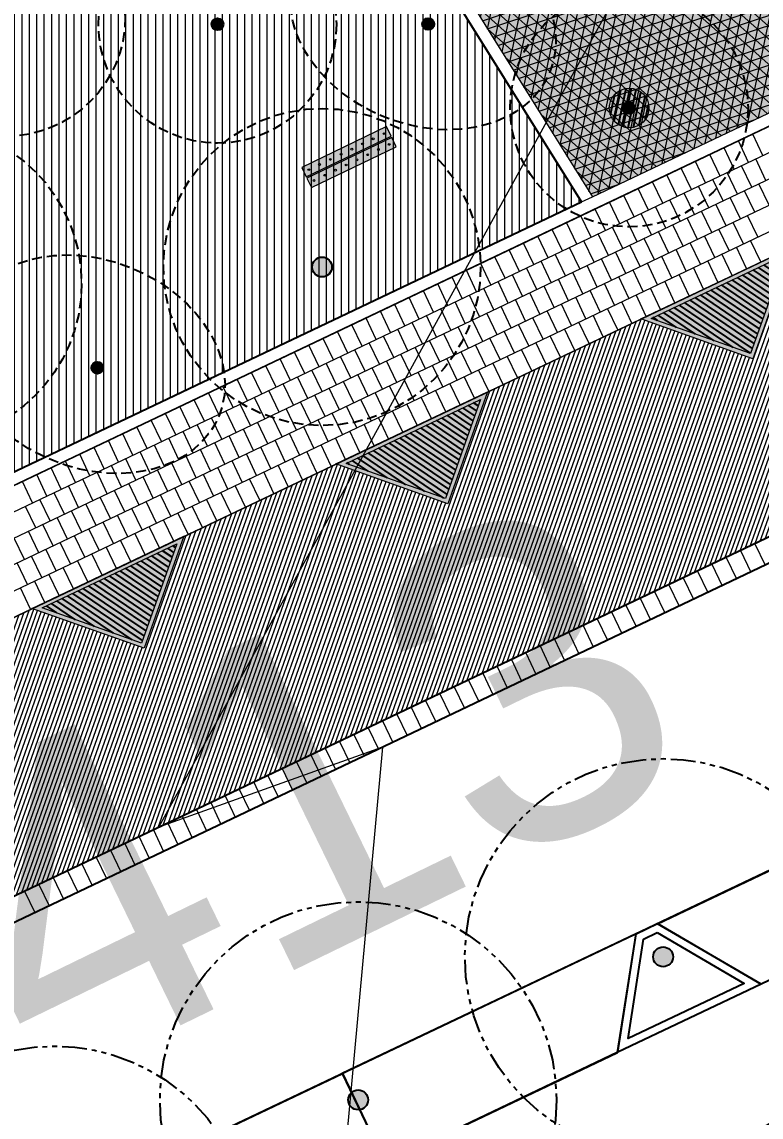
# Model space of a CAD drawing. Header units: metres. Extents: x 678805 to 1359287, y 2747329 to 5497370.
# Drawn here: x 679856.38 to 679875.02, y 2748608.31 to 2748635.94 of the extents above; entities that cross this region are included whole.
import ezdxf
from ezdxf.enums import TextEntityAlignment as Align

# ---------------------------------------------------------------- set-up
doc = ezdxf.new("R2010")
doc.units = ezdxf.units.M
for name, pattern in [('XREF_MON_EIT SUPPORT$0$HIDDEN', [0.375, 0.25, -0.125]), ('XREF_MON_EIT SUPPORT$0$LIM ACERAS$0$PHANTOM2', [1.25, 0.625, -0.125, 0.125, -0.125, 0.125, -0.125]), ('XREF_MON_SFT_TREES$0$HIDDEN', [0.375, 0.25, -0.125])]:
    doc.linetypes.add(name, pattern=pattern)
for name, color, linetype in [('00_XREF_MON_HSC_PAVEMENT', 7, 'Continuous'), ('00_XREF_TWQ_BUILDINGS', 7, 'Continuous'), ('00_XREF_TWQ_SFT_TREES', 7, 'Continuous'), ('00_XREF_TWQ_URBAN CONTEXT', 7, 'Continuous'), ('XREF_MON_EIT SUPPORT$0$01-TX-NOM Carrers_1-2000', 8, 'Continuous'), ('XREF_MON_EIT SUPPORT$0$02-L-Material Change', 253, 'Continuous'), ('XREF_MON_EIT SUPPORT$0$02-L-Painted line', 254, 'Continuous'), ('XREF_MON_EIT SUPPORT$0$02-L-Parking', 252, 'Continuous'), ('XREF_MON_EIT SUPPORT$0$L-Límite Acera', 9, 'Continuous'), ('XREF_MON_EIT SUPPORT$0$SL_TREE_CANOPY_', 254, 'XREF_MON_EIT SUPPORT$0$HIDDEN'), ('XREF_MON_EIT SUPPORT$0$SL_TREE_TRUNK_', 254, 'Continuous'), ('XREF_MON_EIT SUPPORT$0$SL_Trees_out_of_scope_', 254, 'Continuous'), ('XREF_MON_GENERAL_LAYOUT$0$02-L-Edge Line Step -10cm', 6, 'Continuous'), ('XREF_MON_GENERAL_LAYOUT$0$02-L-Plan Change', 8, 'Continuous'), ('XREF_MON_HSC_PAVEMENT$0$03-TR-Tree Pit_Green', 74, 'Continuous'), ('XREF_MON_SFT_TREES$0$SL_TREE_CANOPY', 251, 'XREF_MON_SFT_TREES$0$HIDDEN'), ('XREF_MON_SFT_TREES$0$SL_TREE_TRUNK', 251, 'Continuous'), ('XREF_MON_URBAN CONTEXT$0$XREF_MON_EIT SUPPORT', 7, 'Continuous')]:
    doc.layers.add(name, color=color, linetype=linetype)
for name, color, linetype, true_color in [('02-L-Waterfeatures 01', 7, 'Continuous', 0x4da6ff), ('XREF_MON_HSC_PAVEMENT$0$03-TR-Tree Pit_White', 7, 'Continuous', 0xfcfcfc), ('XREF_MON_SFT_TREES$0$SL_TREE_ACACIA_ETBAICA', 7, 'Continuous', 0x405700), ('XREF_MON_SFT_TREES$0$SL_TREE_ACACIA_GERRARDII', 7, 'Continuous', 0x4c4c00), ('XREF_MON_SFT_TREES$0$SL_TREE_ACACIA_NILOTICA', 7, 'Continuous', 0x264d00), ('XREF_MON_SFT_TREES$0$SL_TREE_PROSOPIS_CINERARIA', 7, 'Continuous', 0x5f7f00)]:
    doc.layers.add(name, color=color, linetype=linetype, true_color=true_color)
for name, color, linetype, lineweight in [('XREF_MON_GENERAL_LAYOUT$0$02-L-Level Curves 0.25-0.75m', 33, 'Continuous', 5), ('XREF_MON_GENERAL_LAYOUT$0$02-L-Level Curves 0.50m', 33, 'Continuous', 5), ('XREF_MON_GENERAL_LAYOUT$0$02-L-Material Change', 251, 'Continuous', 5), ('XREF_MON_GENERAL_LAYOUT$0$04-BK-Tree Pit', 6, 'Continuous', 5), ('XREF_MON_HSC_FURNITURE$0$03-PG-CBIncluded', 8, 'Continuous', 5), ('XREF_MON_HSC_PAVEMENT$0$04-BK-Tree Pit', 6, 'Continuous', 5)]:
    doc.layers.add(name, color=color, linetype=linetype, lineweight=lineweight)
for name, color, linetype, lineweight, true_color in [('XREF_MON_HSC_PAVEMENT$0$02-L-Joints-Paviment_07_Precast Concrete Blocks 60X40', 7, 'Continuous', 5, 0x999999), ('XREF_MON_HSC_PAVEMENT$0$03-TR-Pavement_01_Compacted Ground', 7, 'Continuous', 5, 0x5a4f30), ('XREF_MON_HSC_PAVEMENT$0$03-TR-Pavement_05_Precast irregular Concrete Blocks_Open Joint', 7, 'Continuous', 5, 0x82ae7e), ('XREF_MON_HSC_PAVEMENT$0$03-TR-Pavement_07_Precast Concrete Blocks 20X10', 7, 'Continuous', 5, 0x999999), ('XREF_MON_HSC_PAVEMENT$0$03-TR-Pavement_07_Precast Concrete Blocks 60X40', 7, 'Continuous', 5, 0x999999), ('XREF_MON_HSC_PAVEMENT$0$03-TR-Pavement_07_Precast irregular Concrete Blocks', 7, 'Continuous', 5, 0xb3b3b3)]:
    doc.layers.add(name, color=color, linetype=linetype, lineweight=lineweight, true_color=true_color)
doc.layers.get('XREF_MON_SFT_TREES$0$SL_TREE_ACACIA_ETBAICA').off()
doc.layers.get('XREF_MON_SFT_TREES$0$SL_TREE_ACACIA_GERRARDII').off()
doc.layers.get('XREF_MON_SFT_TREES$0$SL_TREE_ACACIA_NILOTICA').off()
doc.layers.get('XREF_MON_SFT_TREES$0$SL_TREE_PROSOPIS_CINERARIA').off()
doc.styles.add('XREF_MON_EIT SUPPORT$0$Standard', font='arial.ttf')
doc.styles.add('XREF_MON_GENERAL_LAYOUT$0$Standard', font='arial.ttf')

# ---------------------------------------------------------------- blocks, each defined once
blk = doc.blocks.new('XREF_MON_EIT SUPPORT$0$ALCORQUE 1')
at = {"layer": 'XREF_MON_EIT SUPPORT$0$02-L-Material Change', "color": 254, "ltscale": 7}
for points in [[(653000.384, 2717156.982), (652998.87, 2717159.598), (653002.859, 2717159.308), (653000.983, 2717156.938)], [(653000.504, 2717157.173), (652999.232, 2717159.371), (653002.468, 2717159.136), (653000.891, 2717157.145)]]:
    blk.add_lwpolyline(points, close=True, dxfattribs=at)
blk = doc.blocks.new('XREF_MON_EIT SUPPORT$0$parking cada 2')
at = {"layer": 'XREF_MON_EIT SUPPORT$0$02-L-Parking', "color": 254}
for points in [[(679765.512, 2748757.786), (679768.129, 2748756.263), (679760.717, 2748752.736), (679759.647, 2748754.996), (679765.512, 2748757.786)], [(679753.781, 2748752.205), (679753.313, 2748749.213), (679760.725, 2748752.74), (679759.647, 2748754.996), (679753.781, 2748752.205)]]:
    blk.add_lwpolyline(points, dxfattribs=at)
blk = doc.blocks.new('XREF_MON_EIT SUPPORT$0$trees_outofboundaries')
at = {"layer": 'XREF_MON_EIT SUPPORT$0$SL_TREE_TRUNK_'}
h = blk.add_hatch(color=256, dxfattribs=at)
h.dxf.hatch_style = 1
edge = h.paths.add_edge_path()
edge.add_arc((0, 0), 0.25, 0, 360)
at = {"layer": 'XREF_MON_EIT SUPPORT$0$SL_TREE_CANOPY_', "linetype": 'XREF_MON_EIT SUPPORT$0$LIM ACERAS$0$PHANTOM2'}
blk.add_circle((0, 0), 5, dxfattribs=at)
at = {"layer": 'XREF_MON_EIT SUPPORT$0$SL_TREE_TRUNK_'}
blk.add_circle((0, 0), 0.25, dxfattribs=at)
blk = doc.blocks.new('XREF_MON_EIT SUPPORT')
at = {"layer": 'XREF_MON_EIT SUPPORT$0$L-Límite Acera', "color": 254}
blk.add_line((679871.409, 2748609.945), (679859.67, 2748604.359), dxfattribs=at)
at = {"layer": 'XREF_MON_EIT SUPPORT$0$L-Límite Acera'}
blk.add_lwpolyline([(680047.856, 2748696.679), (679844.516, 2748599.917, 0.442219), (679839.629, 2748586.903)], format="xyb", dxfattribs=at)
at = {"layer": 'XREF_MON_EIT SUPPORT$0$02-L-Material Change', "color": 254, "rotation": 209.6165938637219}
blk.add_blockref('XREF_MON_EIT SUPPORT$0$ALCORQUE 1', (-95242.277, 5433487.264), dxfattribs=at)
at = {"layer": 'XREF_MON_EIT SUPPORT$0$02-L-Painted line', "rotation": 180}
for p in [(1359640.533, 5497369.448), (1359625.182, 5497362.145)]:
    blk.add_blockref('XREF_MON_EIT SUPPORT$0$parking cada 2', p, dxfattribs=at)
at = {"layer": 'XREF_MON_EIT SUPPORT$0$SL_Trees_out_of_scope_'}
for p in [(679872.549, 2748612.353), (679864.857, 2748608.743), (679857.197, 2748605.1)]:
    blk.add_blockref('XREF_MON_EIT SUPPORT$0$trees_outofboundaries', p, dxfattribs=at)
at = {"layer": 'XREF_MON_EIT SUPPORT$0$01-TX-NOM Carrers_1-2000', "ltscale": 0.3, "style": 'XREF_MON_EIT SUPPORT$0$Standard'}
blk.add_text('No. 413', height=8, rotation=25.955, dxfattribs=at).set_placement((679838.46, 2748599.955))
blk = doc.blocks.new('XREF_MON_URBAN CONTEXT')
at = {"layer": 'XREF_MON_URBAN CONTEXT$0$XREF_MON_EIT SUPPORT'}
blk.add_blockref('XREF_MON_EIT SUPPORT', (0, 0), dxfattribs=at)
blk = doc.blocks.new('XREF_MON_SFT_TREES$0$Acacia etbaica')
h = blk.add_hatch()
h.set_pattern_fill('ANSI31', color=256, scale=0.1)
edge = h.paths.add_edge_path()
edge.add_arc((0, 0), 3, 0, 360)
at = {"layer": 'XREF_MON_SFT_TREES$0$SL_TREE_TRUNK'}
h = blk.add_hatch(color=256, dxfattribs=at)
h.dxf.hatch_style = 1
edge = h.paths.add_edge_path()
edge.add_arc((0, 0), 0.15, 286.4511, 569.1271)
edge.add_arc((0, 0), 0.15, 209.1271, 286.4511)
at = {"layer": 'XREF_MON_SFT_TREES$0$SL_TREE_CANOPY'}
blk.add_circle((0, 0), 3, dxfattribs=at)
at = {"layer": 'XREF_MON_SFT_TREES$0$SL_TREE_TRUNK'}
blk.add_circle((0, 0), 0.15, dxfattribs=at)
blk.add_circle((0, 0), 0.15, dxfattribs=at)
blk = doc.blocks.new('XREF_MON_SFT_TREES$0$Acacia_gerrardii')
h = blk.add_hatch()
h.set_pattern_fill('ANSI31', color=256, scale=0.1, style=0)
edge = h.paths.add_edge_path()
edge.add_ellipse((-0.079, 0.137), major_axis=(-2.334, 2.546), ratio=0.760082, start_angle=0, end_angle=360)
at = {"layer": 'XREF_MON_SFT_TREES$0$SL_TREE_TRUNK'}
h = blk.add_hatch(color=256, dxfattribs=at)
h.dxf.hatch_style = 1
edge = h.paths.add_edge_path()
edge.add_arc((0, 0), 0.15, -7.3549, 352.6451)
at = {"layer": 'XREF_MON_SFT_TREES$0$SL_TREE_CANOPY'}
blk.add_ellipse((-0.079, 0.137), major_axis=(-2.334, 2.546), ratio=0.760082, dxfattribs=at)
at = {"layer": 'XREF_MON_SFT_TREES$0$SL_TREE_TRUNK'}
blk.add_circle((0, 0), 0.15, dxfattribs=at)
blk.add_circle((0, 0), 0.15, dxfattribs=at)
blk = doc.blocks.new('XREF_MON_SFT_TREES$0$Prosopis_cineraria')
h = blk.add_hatch()
h.set_pattern_fill('ANSI31', color=256, scale=0.1)
edge = h.paths.add_edge_path()
edge.add_arc((0, 0), 4, 0, 360)
at = {"layer": 'XREF_MON_SFT_TREES$0$SL_TREE_TRUNK'}
h = blk.add_hatch(color=256, dxfattribs=at)
h.dxf.hatch_style = 1
edge = h.paths.add_edge_path()
edge.add_arc((0, 0), 0.25, 0, 360)
at = {"layer": 'XREF_MON_SFT_TREES$0$SL_TREE_CANOPY', "linetype": 'XREF_MON_SFT_TREES$0$HIDDEN'}
blk.add_circle((0, 0), 4, dxfattribs=at)
at = {"layer": 'XREF_MON_SFT_TREES$0$SL_TREE_TRUNK'}
blk.add_circle((0, 0), 0.25, dxfattribs=at)
blk = doc.blocks.new('XREF_MON_SFT_TREES$0$Acacia Nilotica D')
h = blk.add_hatch()
h.set_pattern_fill('ANSI31', color=256, scale=0.1)
edge = h.paths.add_edge_path()
edge.add_arc((0, 0), 4, -0.0001, 359.9999)
at = {"layer": 'XREF_MON_SFT_TREES$0$SL_TREE_TRUNK'}
h = blk.add_hatch(color=256, dxfattribs=at)
h.dxf.hatch_style = 1
edge = h.paths.add_edge_path()
edge.add_arc((0, 0), 0.25, 0, 360)
at = {"layer": 'XREF_MON_SFT_TREES$0$SL_TREE_CANOPY', "linetype": 'XREF_MON_SFT_TREES$0$HIDDEN'}
blk.add_circle((0, 0), 4, dxfattribs=at)
at = {"layer": 'XREF_MON_SFT_TREES$0$SL_TREE_TRUNK'}
blk.add_circle((0, 0), 0.25, dxfattribs=at)
blk = doc.blocks.new('XREF_MON_SFT_TREES')
at = {"layer": 'XREF_MON_SFT_TREES$0$SL_TREE_ACACIA_ETBAICA', "rotation": 25.44812939262281}
for p in [(679855.98, 2748636.057), (679861.309, 2748635.884), (679871.691, 2748633.771)]:
    blk.add_blockref('XREF_MON_SFT_TREES$0$Acacia etbaica', p, dxfattribs=at)
at = {"layer": 'XREF_MON_SFT_TREES$0$SL_TREE_ACACIA_GERRARDII', "rotation": 25.44812939262281}
for p in [(679866.624, 2748635.89), (679858.278, 2748627.216)]:
    blk.add_blockref('XREF_MON_SFT_TREES$0$Acacia_gerrardii', p, dxfattribs=at)
at = {"layer": 'XREF_MON_SFT_TREES$0$SL_TREE_ACACIA_NILOTICA', "rotation": 25.44819483249446}
blk.add_blockref('XREF_MON_SFT_TREES$0$Acacia Nilotica D', (679863.946, 2748629.758), dxfattribs=at)
at = {"layer": 'XREF_MON_SFT_TREES$0$SL_TREE_PROSOPIS_CINERARIA', "rotation": 25.44812939262281}
for p in [(679851.679, 2748636.871), (679853.88, 2748629.343)]:
    blk.add_blockref('XREF_MON_SFT_TREES$0$Prosopis_cineraria', p, dxfattribs=at)
blk = doc.blocks.new('XREF_MON_HSC_PAVEMENT$0$Alcorque Parking 8m2')
at = {"layer": 'XREF_MON_HSC_PAVEMENT$0$03-TR-Tree Pit_Green', "ltscale": 0.3}
h = blk.add_hatch(dxfattribs=at)
h.set_pattern_fill('ANSI31', color=256, scale=0.04, angle=40)
h.set_pattern_definition([(85, (-679726.04474, -2748720.75428), (-0.1265167266577, 0.011068779329), [])])
h.paths.add_polyline_path([(-1.079, -0.384), (2.316, 1.231), (-0.189, 2.121)])
at = {"layer": 'XREF_MON_HSC_PAVEMENT$0$03-TR-Tree Pit_White'}
h = blk.add_hatch(color=256, dxfattribs=at)
h.dxf.hatch_style = 1
h.paths.add_polyline_path([(-1.254, -0.578), (2.577, 1.245), (-0.25, 2.249)])
blk = doc.blocks.new('*U465')
at = {"layer": 'XREF_MON_HSC_PAVEMENT$0$02-L-Joints-Paviment_07_Precast Concrete Blocks 60X40'}
blk.add_line((0, 0.599), (0, 0), dxfattribs=at)
blk = doc.blocks.new('*U466')
at = {"layer": 'XREF_MON_HSC_PAVEMENT$0$02-L-Joints-Paviment_07_Precast Concrete Blocks 60X40', "color": 0, "linetype": 'ByBlock', "lineweight": -2, "transparency": 16777216, "rotation": 25.4481775049705}
for p in [(679875.12, 2748622.233), (679874.398, 2748621.889), (679874.759, 2748622.061), (679874.037, 2748621.718), (679873.314, 2748621.374), (679873.676, 2748621.546), (679872.592, 2748621.03), (679872.953, 2748621.202), (679872.231, 2748620.858), (679871.508, 2748620.514), (679871.87, 2748620.686), (679871.147, 2748620.343), (679870.425, 2748619.999), (679870.786, 2748620.171), (679869.702, 2748619.655), (679870.064, 2748619.827), (679869.341, 2748619.483), (679868.619, 2748619.139), (679868.98, 2748619.311), (679868.258, 2748618.968), (679867.535, 2748618.624), (679867.897, 2748618.796), (679866.813, 2748618.28), (679867.174, 2748618.452), (679866.452, 2748618.108), (679865.729, 2748617.764), (679866.091, 2748617.936), (679865.368, 2748617.592), (679864.646, 2748617.249), (679865.007, 2748617.421), (679863.923, 2748616.905), (679864.285, 2748617.077), (679863.562, 2748616.733), (679862.84, 2748616.389), (679863.201, 2748616.561), (679862.117, 2748616.046), (679862.479, 2748616.217), (679861.756, 2748615.874), (679861.034, 2748615.53), (679861.395, 2748615.702), (679860.673, 2748615.358), (679859.95, 2748615.014), (679860.312, 2748615.186), (679859.228, 2748614.671), (679859.589, 2748614.842), (679858.867, 2748614.499), (679858.144, 2748614.155), (679858.506, 2748614.327), (679857.783, 2748613.983), (679857.061, 2748613.639), (679857.422, 2748613.811), (679856.7, 2748613.467)]:
    blk.add_blockref('*U465', p, dxfattribs=at)
blk = doc.blocks.new('XREF_MON_HSC_PAVEMENT$0$TPS_OPEN JOINT')
at = {"layer": 'XREF_MON_HSC_PAVEMENT$0$03-TR-Tree Pit_Green'}
h = blk.add_hatch(dxfattribs=at)
h.set_pattern_fill('ANSI31', color=256, scale=0.04, angle=33)
edge = h.paths.add_edge_path()
edge.add_arc((0, 0), 0.5, 0, 360)
at = {"layer": 'XREF_MON_HSC_PAVEMENT$0$03-TR-Tree Pit_White'}
h = blk.add_hatch(color=256, dxfattribs=at)
h.dxf.hatch_style = 1
edge = h.paths.add_edge_path()
edge.add_arc((0, 0), 0.5, 0, 360)
blk = doc.blocks.new('XREF_MON_HSC_PAVEMENT')
at = {"layer": 'XREF_MON_HSC_PAVEMENT$0$03-TR-Pavement_01_Compacted Ground', "linetype": 'Continuous'}
h = blk.add_hatch(dxfattribs=at)
h.set_pattern_fill('ANSI31', color=256, scale=0.059, angle=45)
h.set_pattern_definition([(90, (652974.11672, 2717198.73223), (-0.187325, 0), [])])
h.paths.add_polyline_path([(679858.96, 2748649.889), (679836.248, 2748615.105), (679870.492, 2748631.4)])
h.paths.add_polyline_path([(679835.729, 2748614.858), (679858.63, 2748649.933), (679827.5, 2748639.652)])
at = {"layer": 'XREF_MON_HSC_PAVEMENT$0$03-TR-Pavement_05_Precast irregular Concrete Blocks_Open Joint'}
h = blk.add_hatch(dxfattribs=at)
h.set_pattern_fill('SWAMP', color=256, scale=0.01)
h.set_pattern_definition([(0, (0, 0), (0.127, 0.219970452362), [0.03175, -0.22225]), (90, (0.01588, 0), (-0.127, 0.219970452362), [0.015875, -0.424065904724]), (90, (0.01984, 0), (-0.127, 0.219970452362), [0.0127, -0.427240904724]), (90, (0.0119, 0), (-0.127, 0.219970452362), [0.0127, -0.427240904724]), (60, (0.02381, 0), (-0.126999999827, 0.219970452462), [0.01016, -0.24384]), (120, (0.00794, 0), (-0.253999999827, 1e-10), [0.01016, -0.24384])])
h.paths.add_polyline_path([(679859.174, 2748650.113), (679870.764, 2748631.53), (679892.266, 2748641.761), (679884.338, 2748658.423)])
at = {"layer": 'XREF_MON_HSC_PAVEMENT$0$03-TR-Pavement_07_Precast Concrete Blocks 20X10'}
h = blk.add_hatch(dxfattribs=at)
h.set_pattern_fill('ANSI31', color=256, scale=0.0315, angle=25.5)
h.set_pattern_definition([(70.5, (0, 0), (-0.094275932128, 0.033384858509), [])])
h.paths.add_polyline_path([(679853.552, 2748612.634), (679851.754, 2748616.414), (679852.784, 2748619.315), (679856.629, 2748621.144), (679859.457, 2748620.14), (679860.46, 2748622.968), (679864.298, 2748624.794), (679867.131, 2748623.793), (679868.136, 2748626.62), (679871.98, 2748628.449), (679874.713, 2748627.478), (679874.807, 2748627.446), (679875.811, 2748630.272), (679879.656, 2748632.102), (679882.482, 2748631.098), (679883.487, 2748633.925), (679887.331, 2748635.754), (679890.157, 2748634.75), (679891.162, 2748637.577), (679895.006, 2748639.406), (679897.83, 2748638.402), (679898.837, 2748641.229), (679902.681, 2748643.059), (679905.509, 2748642.055), (679906.513, 2748644.882), (679910.356, 2748646.711), (679913.183, 2748645.708), (679914.184, 2748648.533), (679918.029, 2748650.363), (679920.857, 2748649.359), (679921.861, 2748652.186), (679925.705, 2748654.015), (679928.532, 2748653.012), (679929.541, 2748655.807), (679933.408, 2748657.657), (679936.26, 2748656.627), (679938.058, 2748652.848)])
at = {"layer": 'XREF_MON_HSC_PAVEMENT$0$03-TR-Pavement_07_Precast irregular Concrete Blocks', "linetype": 'Continuous'}
h = blk.add_hatch(dxfattribs=at)
h.set_pattern_fill('NET3', color=256, scale=0.075, angle=78.3)
h.set_pattern_definition([(78.3, (679859.17905, 2748650.1146), (-0.2331774, 0.0482887), []), (138.3, (679859.17905, 2748650.1146), (-0.158408, -0.1777932), []), (198.3, (679859.17905, 2748650.1146), (0.07476945, -0.22608194), [])])
h.paths.add_polyline_path([(679890.637, 2748657.343), (679920.742, 2748667.285), (679924.253, 2748656.65), (679938.873, 2748663.618), (679932.609, 2748673.737), (679919.987, 2748669.57), (679919.801, 2748670.135), (679859.174, 2748650.113), (679870.764, 2748631.53), (679895.304, 2748643.207)])
at = {"layer": 'XREF_MON_HSC_PAVEMENT$0$02-L-Joints-Paviment_07_Precast Concrete Blocks 60X40'}
for points in [[(679874.706, 2748632.399), (679874.448, 2748632.941)], [(679875.067, 2748632.571), (679874.809, 2748633.113)], [(679874.345, 2748632.227), (679874.087, 2748632.769)], [(679873.622, 2748631.884), (679873.365, 2748632.425)], [(679873.984, 2748632.055), (679873.726, 2748632.597)], [(679875.144, 2748631.944), (679874.886, 2748632.485)], [(679872.9, 2748631.54), (679872.642, 2748632.081)], [(679873.261, 2748631.712), (679873.003, 2748632.253)], [(679874.422, 2748631.6), (679874.164, 2748632.141)], [(679874.783, 2748631.772), (679874.525, 2748632.313)], [(679872.539, 2748631.368), (679872.281, 2748631.91)], [(679873.699, 2748631.256), (679873.442, 2748631.798)], [(679874.061, 2748631.428), (679873.803, 2748631.97)], [(679875.222, 2748631.316), (679874.964, 2748631.857)], [(679871.816, 2748631.024), (679871.559, 2748631.566)], [(679872.178, 2748631.196), (679871.92, 2748631.738)], [(679873.338, 2748631.084), (679873.081, 2748631.626)], [(679874.499, 2748630.972), (679874.241, 2748631.513)], [(679874.86, 2748631.144), (679874.603, 2748631.685)], [(679871.455, 2748630.852), (679871.197, 2748631.394)], [(679872.616, 2748630.74), (679872.358, 2748631.282)], [(679872.977, 2748630.912), (679872.719, 2748631.454)], [(679874.138, 2748630.8), (679873.88, 2748631.342)], [(679870.733, 2748630.509), (679870.475, 2748631.05)], [(679871.094, 2748630.68), (679870.836, 2748631.222)], [(679872.255, 2748630.569), (679871.997, 2748631.11)], [(679873.416, 2748630.456), (679873.158, 2748630.998)], [(679873.777, 2748630.628), (679873.519, 2748631.17)], [(679874.937, 2748630.516), (679874.68, 2748631.058)], [(679870.01, 2748630.165), (679869.753, 2748630.706)], [(679870.372, 2748630.337), (679870.114, 2748630.878)], [(679871.532, 2748630.225), (679871.275, 2748630.766)], [(679871.893, 2748630.397), (679871.636, 2748630.938)], [(679873.054, 2748630.284), (679872.797, 2748630.826)], [(679874.215, 2748630.172), (679873.957, 2748630.714)], [(679874.576, 2748630.344), (679874.319, 2748630.886)], [(679869.649, 2748629.993), (679869.392, 2748630.534)], [(679870.81, 2748629.881), (679870.552, 2748630.423)], [(679871.171, 2748630.053), (679870.913, 2748630.594)], [(679872.332, 2748629.941), (679872.074, 2748630.482)], [(679872.693, 2748630.112), (679872.435, 2748630.654)], [(679873.854, 2748630.001), (679873.596, 2748630.542)], [(679875.014, 2748629.889), (679874.757, 2748630.43)], [(679868.927, 2748629.649), (679868.669, 2748630.191)], [(679869.288, 2748629.821), (679869.03, 2748630.363)], [(679870.449, 2748629.709), (679870.191, 2748630.251)], [(679871.61, 2748629.597), (679871.352, 2748630.138)], [(679871.971, 2748629.769), (679871.713, 2748630.31)], [(679873.131, 2748629.657), (679872.874, 2748630.198)], [(679873.493, 2748629.829), (679873.235, 2748630.37)], [(679874.653, 2748629.717), (679874.396, 2748630.259)], [(679868.566, 2748629.477), (679868.308, 2748630.019)], [(679869.726, 2748629.365), (679869.469, 2748629.907)], [(679870.088, 2748629.537), (679869.83, 2748630.079)], [(679871.248, 2748629.425), (679870.991, 2748629.967)], [(679872.409, 2748629.313), (679872.151, 2748629.855)], [(679872.77, 2748629.485), (679872.513, 2748630.027)], [(679873.931, 2748629.373), (679873.673, 2748629.915)], [(679874.292, 2748629.545), (679874.034, 2748630.087)], [(679867.843, 2748629.134), (679867.586, 2748629.675)], [(679868.204, 2748629.305), (679867.947, 2748629.847)], [(679869.365, 2748629.194), (679869.107, 2748629.735)], [(679870.526, 2748629.081), (679870.268, 2748629.623)], [(679870.887, 2748629.253), (679870.63, 2748629.795)], [(679872.048, 2748629.141), (679871.79, 2748629.683)], [(679873.57, 2748629.201), (679873.312, 2748629.743)], [(679867.121, 2748628.79), (679866.863, 2748629.331)], [(679867.482, 2748628.962), (679867.224, 2748629.503)], [(679868.643, 2748628.85), (679868.385, 2748629.391)], [(679869.004, 2748629.022), (679868.746, 2748629.563)], [(679870.165, 2748628.909), (679869.907, 2748629.451)], [(679871.326, 2748628.797), (679871.068, 2748629.339)], [(679871.687, 2748628.969), (679871.429, 2748629.511)], [(679872.847, 2748628.858), (679872.59, 2748629.399)], [(679873.209, 2748629.029), (679872.951, 2748629.571)], [(679866.76, 2748628.618), (679866.502, 2748629.159)], [(679867.92, 2748628.506), (679867.663, 2748629.048)], [(679868.282, 2748628.678), (679868.024, 2748629.219)], [(679869.442, 2748628.566), (679869.185, 2748629.107)], [(679869.804, 2748628.737), (679869.546, 2748629.279)], [(679870.964, 2748628.626), (679870.707, 2748629.167)], [(679872.125, 2748628.514), (679871.867, 2748629.055)], [(679872.486, 2748628.686), (679872.228, 2748629.227)], [(679866.037, 2748628.274), (679865.78, 2748628.816)], [(679866.399, 2748628.446), (679866.141, 2748628.988)], [(679867.559, 2748628.334), (679867.302, 2748628.876)], [(679868.72, 2748628.222), (679868.462, 2748628.763)], [(679869.081, 2748628.394), (679868.824, 2748628.935)], [(679870.242, 2748628.282), (679869.984, 2748628.823)], [(679870.603, 2748628.454), (679870.345, 2748628.995)], [(679871.764, 2748628.342), (679871.506, 2748628.884)], [(679865.315, 2748627.93), (679865.057, 2748628.472)], [(679865.676, 2748628.102), (679865.418, 2748628.644)], [(679866.837, 2748627.99), (679866.579, 2748628.532)], [(679867.198, 2748628.162), (679866.94, 2748628.704)], [(679868.359, 2748628.05), (679868.101, 2748628.592)], [(679869.52, 2748627.938), (679869.262, 2748628.48)], [(679869.881, 2748628.11), (679869.623, 2748628.652)], [(679871.041, 2748627.998), (679870.784, 2748628.54)], [(679871.403, 2748628.17), (679871.145, 2748628.712)], [(679864.954, 2748627.758), (679864.696, 2748628.3)], [(679866.476, 2748627.818), (679866.218, 2748628.36)], [(679867.637, 2748627.706), (679867.379, 2748628.248)], [(679867.998, 2748627.878), (679867.74, 2748628.42)], [(679869.158, 2748627.766), (679868.901, 2748628.308)], [(679870.319, 2748627.654), (679870.061, 2748628.196)], [(679870.68, 2748627.826), (679870.423, 2748628.368)], [(679864.231, 2748627.415), (679863.974, 2748627.956)], [(679864.593, 2748627.587), (679864.335, 2748628.128)], [(679865.753, 2748627.475), (679865.496, 2748628.016)], [(679866.114, 2748627.647), (679865.857, 2748628.188)], [(679867.275, 2748627.534), (679867.018, 2748628.076)], [(679868.436, 2748627.422), (679868.178, 2748627.964)], [(679868.797, 2748627.594), (679868.539, 2748628.136)], [(679869.958, 2748627.483), (679869.7, 2748628.024)], [(679863.87, 2748627.243), (679863.612, 2748627.784)], [(679865.031, 2748627.131), (679864.773, 2748627.673)], [(679865.392, 2748627.303), (679865.134, 2748627.844)], [(679866.553, 2748627.191), (679866.295, 2748627.732)], [(679866.914, 2748627.362), (679866.656, 2748627.904)], [(679868.075, 2748627.251), (679867.817, 2748627.792)], [(679869.235, 2748627.139), (679868.978, 2748627.68)], [(679869.597, 2748627.311), (679869.339, 2748627.852)], [(679863.148, 2748626.899), (679862.89, 2748627.441)], [(679863.509, 2748627.071), (679863.251, 2748627.613)], [(679864.67, 2748626.959), (679864.412, 2748627.501)], [(679865.831, 2748626.847), (679865.573, 2748627.388)], [(679866.192, 2748627.019), (679865.934, 2748627.56)], [(679867.352, 2748626.907), (679867.095, 2748627.448)], [(679867.714, 2748627.079), (679867.456, 2748627.62)], [(679868.874, 2748626.967), (679868.617, 2748627.508)], [(679862.425, 2748626.555), (679862.168, 2748627.097)], [(679862.787, 2748626.727), (679862.529, 2748627.269)], [(679863.947, 2748626.615), (679863.69, 2748627.157)], [(679864.309, 2748626.787), (679864.051, 2748627.329)], [(679865.469, 2748626.675), (679865.212, 2748627.216)], [(679866.63, 2748626.563), (679866.372, 2748627.105)], [(679866.991, 2748626.735), (679866.734, 2748627.276)], [(679868.152, 2748626.623), (679867.894, 2748627.165)], [(679868.513, 2748626.795), (679868.255, 2748627.337)], [(679862.064, 2748626.383), (679861.807, 2748626.925)], [(679863.225, 2748626.272), (679862.967, 2748626.813)], [(679863.586, 2748626.443), (679863.328, 2748626.985)], [(679864.747, 2748626.331), (679864.489, 2748626.873)], [(679865.108, 2748626.503), (679864.85, 2748627.045)], [(679866.269, 2748626.391), (679866.011, 2748626.933)], [(679867.43, 2748626.279), (679867.172, 2748626.821)], [(679867.791, 2748626.451), (679867.533, 2748626.993)], [(679861.342, 2748626.04), (679861.084, 2748626.581)], [(679861.703, 2748626.212), (679861.445, 2748626.753)], [(679862.864, 2748626.1), (679862.606, 2748626.641)], [(679864.386, 2748626.159), (679864.128, 2748626.701)], [(679865.547, 2748626.047), (679865.289, 2748626.589)], [(679865.908, 2748626.219), (679865.65, 2748626.761)], [(679867.068, 2748626.108), (679866.811, 2748626.649)], [(679860.981, 2748625.868), (679860.723, 2748626.409)], [(679862.141, 2748625.756), (679861.884, 2748626.297)], [(679862.503, 2748625.928), (679862.245, 2748626.469)], [(679863.663, 2748625.816), (679863.406, 2748626.357)], [(679864.025, 2748625.987), (679863.767, 2748626.529)], [(679865.185, 2748625.875), (679864.928, 2748626.417)], [(679866.346, 2748625.764), (679866.088, 2748626.305)], [(679866.707, 2748625.936), (679866.449, 2748626.477)], [(679860.258, 2748625.524), (679860.001, 2748626.066)], [(679860.62, 2748625.696), (679860.362, 2748626.238)], [(679861.78, 2748625.584), (679861.522, 2748626.126)], [(679862.941, 2748625.472), (679862.683, 2748626.013)], [(679863.302, 2748625.644), (679863.045, 2748626.185)], [(679864.463, 2748625.532), (679864.205, 2748626.073)], [(679864.824, 2748625.704), (679864.566, 2748626.245)], [(679865.985, 2748625.592), (679865.727, 2748626.133)], [(679859.536, 2748625.18), (679859.278, 2748625.722)], [(679859.897, 2748625.352), (679859.639, 2748625.894)], [(679861.058, 2748625.24), (679860.8, 2748625.782)], [(679861.419, 2748625.412), (679861.161, 2748625.954)], [(679862.58, 2748625.3), (679862.322, 2748625.841)], [(679863.741, 2748625.188), (679863.483, 2748625.73)], [(679864.102, 2748625.36), (679863.844, 2748625.901)], [(679865.262, 2748625.248), (679865.005, 2748625.79)], [(679865.624, 2748625.42), (679865.366, 2748625.962)], [(679859.175, 2748625.008), (679858.917, 2748625.55)], [(679860.335, 2748624.896), (679860.078, 2748625.438)], [(679860.697, 2748625.068), (679860.439, 2748625.61)], [(679861.857, 2748624.956), (679861.6, 2748625.498)], [(679862.219, 2748625.128), (679861.961, 2748625.67)], [(679863.379, 2748625.016), (679863.122, 2748625.558)], [(679864.54, 2748624.904), (679864.282, 2748625.446)], [(679864.901, 2748625.076), (679864.643, 2748625.618)], [(679858.452, 2748624.665), (679858.195, 2748625.206)], [(679858.814, 2748624.837), (679858.556, 2748625.378)], [(679859.974, 2748624.725), (679859.717, 2748625.266)], [(679861.135, 2748624.612), (679860.877, 2748625.154)], [(679861.496, 2748624.784), (679861.239, 2748625.326)], [(679862.657, 2748624.672), (679862.399, 2748625.214)], [(679863.018, 2748624.844), (679862.76, 2748625.386)], [(679864.179, 2748624.732), (679863.921, 2748625.274)], [(679858.091, 2748624.493), (679857.833, 2748625.034)], [(679859.252, 2748624.381), (679858.994, 2748624.922)], [(679859.613, 2748624.553), (679859.355, 2748625.094)], [(679860.774, 2748624.44), (679860.516, 2748624.982)], [(679862.296, 2748624.5), (679862.038, 2748625.042)], [(679863.456, 2748624.389), (679863.199, 2748624.93)], [(679863.818, 2748624.561), (679863.56, 2748625.102)], [(679857.369, 2748624.149), (679857.111, 2748624.691)], [(679857.73, 2748624.321), (679857.472, 2748624.862)], [(679858.891, 2748624.209), (679858.633, 2748624.751)], [(679860.052, 2748624.097), (679859.794, 2748624.638)], [(679860.413, 2748624.269), (679860.155, 2748624.81)], [(679861.573, 2748624.157), (679861.316, 2748624.698)], [(679861.935, 2748624.329), (679861.677, 2748624.87)], [(679863.095, 2748624.217), (679862.838, 2748624.758)], [(679856.646, 2748623.805), (679856.389, 2748624.347)], [(679857.008, 2748623.977), (679856.75, 2748624.519)], [(679858.168, 2748623.865), (679857.911, 2748624.407)], [(679858.53, 2748624.037), (679858.272, 2748624.579)], [(679859.69, 2748623.925), (679859.433, 2748624.466)], [(679860.851, 2748623.813), (679860.593, 2748624.354)], [(679861.212, 2748623.985), (679860.955, 2748624.526)], [(679862.373, 2748623.873), (679862.115, 2748624.415)], [(679862.734, 2748624.045), (679862.476, 2748624.587)], [(679857.446, 2748623.521), (679857.188, 2748624.063)], [(679857.807, 2748623.693), (679857.549, 2748624.235)], [(679858.968, 2748623.581), (679858.71, 2748624.123)], [(679859.329, 2748623.753), (679859.071, 2748624.295)], [(679860.49, 2748623.641), (679860.232, 2748624.183)], [(679861.65, 2748623.529), (679861.393, 2748624.071)], [(679862.012, 2748623.701), (679861.754, 2748624.243)], [(679857.085, 2748623.35), (679856.827, 2748623.891)], [(679858.246, 2748623.237), (679857.988, 2748623.779)], [(679858.607, 2748623.409), (679858.349, 2748623.951)], [(679859.768, 2748623.297), (679859.51, 2748623.839)], [(679860.129, 2748623.469), (679859.871, 2748624.011)], [(679861.289, 2748623.357), (679861.032, 2748623.899)], [(679856.724, 2748623.178), (679856.466, 2748623.719)], [(679857.884, 2748623.065), (679857.627, 2748623.607)], [(679859.045, 2748622.954), (679858.787, 2748623.495)], [(679859.406, 2748623.125), (679859.149, 2748623.667)], [(679860.567, 2748623.014), (679860.309, 2748623.555)], [(679860.928, 2748623.186), (679860.67, 2748623.727)], [(679857.162, 2748622.722), (679856.904, 2748623.263)], [(679857.523, 2748622.894), (679857.265, 2748623.435)], [(679858.684, 2748622.782), (679858.426, 2748623.323)], [(679860.206, 2748622.842), (679859.948, 2748623.383)], [(679856.801, 2748622.55), (679856.543, 2748623.091)], [(679857.962, 2748622.438), (679857.704, 2748622.979)], [(679858.323, 2748622.61), (679858.065, 2748623.151)], [(679859.483, 2748622.498), (679859.226, 2748623.04)], [(679859.845, 2748622.67), (679859.587, 2748623.212)], [(679856.44, 2748622.378), (679856.182, 2748622.92)], [(679857.6, 2748622.266), (679857.343, 2748622.808)], [(679858.761, 2748622.154), (679858.503, 2748622.696)], [(679859.122, 2748622.326), (679858.864, 2748622.868)], [(679856.878, 2748621.922), (679856.62, 2748622.464)], [(679857.239, 2748622.094), (679856.981, 2748622.636)], [(679858.4, 2748621.982), (679858.142, 2748622.524)], [(679856.517, 2748621.75), (679856.259, 2748622.292)], [(679857.677, 2748621.639), (679857.42, 2748622.18)], [(679858.039, 2748621.811), (679857.781, 2748622.352)], [(679856.955, 2748621.295), (679856.697, 2748621.837)], [(679857.316, 2748621.467), (679857.058, 2748622.008)], [(679856.594, 2748621.123), (679856.336, 2748621.665)]]:
    blk.add_lwpolyline(points, dxfattribs=at)
at = {"layer": 'XREF_MON_HSC_PAVEMENT$0$03-TR-Pavement_07_Precast Concrete Blocks 60X40'}
for points in [[(680023.398, 2748703.822), (679835.554, 2748614.433)], [(680023.656, 2748703.28), (679835.744, 2748613.859)], [(680023.914, 2748702.738), (679835.935, 2748613.285)], [(680024.172, 2748702.196), (679836.125, 2748612.711)], [(680024.43, 2748701.654), (679836.315, 2748612.137)], [(680024.679, 2748701.109), (679776.702, 2748583.105)]]:
    blk.add_lwpolyline(points, dxfattribs=at)
at = {"layer": 'XREF_MON_HSC_PAVEMENT$0$02-L-Joints-Paviment_07_Precast Concrete Blocks 60X40'}
blk.add_blockref('*U466', (0, 0), dxfattribs=at)
at = {"layer": 'XREF_MON_HSC_PAVEMENT$0$04-BK-Tree Pit'}
blk.add_blockref('XREF_MON_HSC_PAVEMENT$0$TPS_OPEN JOINT', (679871.691, 2748633.771), dxfattribs=at)
at = {"layer": 'XREF_MON_HSC_PAVEMENT$0$04-BK-Tree Pit', "xscale": -0.9999999999999992, "rotation": 230.8937524196276}
for p in [(679873.227, 2748629.057), (679865.53, 2748625.398), (679857.869, 2748621.753)]:
    blk.add_blockref('XREF_MON_HSC_PAVEMENT$0$Alcorque Parking 8m2', p, dxfattribs=at)
blk = doc.blocks.new('XREF_MON_HSC_FURNITURE$0$RAI_B_HL')
at = {"true_color": 0xfcfcfc}
h = blk.add_hatch(color=7, dxfattribs=at)
h.dxf.hatch_style = 1
h.paths.add_polyline_path([(2100.11, 179.356), (2100.371, 179.381), (2100.141, 181.745), (2099.88, 181.72)])
h.paths.add_polyline_path([(2100.192, 180.104, -1), (2100.146, 180.1, -1)], flags=16)
h.paths.add_polyline_path([(2100.189, 180.104, -1), (2100.149, 180.1, -1)], flags=0)
h.paths.add_polyline_path([(2100.117, 180.399, -1), (2100.163, 180.403, -1)], flags=16)
h.paths.add_polyline_path([(2100.221, 179.805, -1), (2100.175, 179.801, -1)], flags=16)
h.paths.add_polyline_path([(2100.088, 180.698, -1), (2100.134, 180.702, -1)], flags=16)
h.paths.add_polyline_path([(2100.25, 179.506, -1), (2100.204, 179.502, -1)], flags=16)
h.paths.add_polyline_path([(2100.059, 180.997, -1), (2100.105, 181.001, -1)], flags=16)
h.paths.add_polyline_path([(2100.03, 181.296, -1), (2100.076, 181.3, -1)], flags=16)
h.paths.add_polyline_path([(2100.001, 181.595, -1), (2100.047, 181.599, -1)], flags=16)
h = blk.add_hatch(color=7, dxfattribs=at)
h.dxf.hatch_style = 1
h.paths.add_polyline_path([(2100.409, 179.385), (2100.67, 179.41), (2100.44, 181.774), (2100.179, 181.749)])
h.paths.add_polyline_path([(2100.491, 180.133, -1), (2100.445, 180.129, -1)], flags=16)
h.paths.add_polyline_path([(2100.488, 180.133, -1), (2100.448, 180.129, -1)], flags=0)
h.paths.add_polyline_path([(2100.416, 180.428, -1), (2100.462, 180.432, -1)], flags=16)
h.paths.add_polyline_path([(2100.52, 179.834, -1), (2100.474, 179.83, -1)], flags=16)
h.paths.add_polyline_path([(2100.387, 180.727, -1), (2100.433, 180.731, -1)], flags=16)
h.paths.add_polyline_path([(2100.549, 179.536, -1), (2100.503, 179.531, -1)], flags=16)
h.paths.add_polyline_path([(2100.358, 181.026, -1), (2100.404, 181.03, -1)], flags=16)
h.paths.add_polyline_path([(2100.329, 181.325, -1), (2100.375, 181.329, -1)], flags=16)
h.paths.add_polyline_path([(2100.3, 181.624, -1), (2100.346, 181.628, -1)], flags=16)
for points in [[(2100.11, 179.356), (2100.371, 179.381), (2100.141, 181.745), (2099.88, 181.72), (2100.11, 179.356)], [(2100.409, 179.385), (2100.67, 179.41), (2100.44, 181.774), (2100.179, 181.749), (2100.409, 179.385)]]:
    blk.add_lwpolyline(points, close=True)
for centre, radius in [((2100.024, 181.597), 0.023), ((2100.323, 181.626), 0.023), ((2100.053, 181.298), 0.023), ((2100.352, 181.327), 0.023), ((2100.082, 180.999), 0.023), ((2100.381, 181.028), 0.023), ((2100.41, 180.729), 0.023), ((2100.111, 180.7), 0.023), ((2100.14, 180.401), 0.023), ((2100.439, 180.43), 0.023), ((2100.169, 180.102), 0.023), ((2100.169, 180.102), 0.02), ((2100.468, 180.131), 0.023), ((2100.468, 180.131), 0.02), ((2100.198, 179.803), 0.023), ((2100.497, 179.832), 0.023), ((2100.227, 179.504), 0.023), ((2100.526, 179.533), 0.023)]:
    blk.add_circle(centre, radius)
blk = doc.blocks.new('XREF_MON_HSC_FURNITURE$0$RAI_D')
at = {"rotation": 324.4534980158393}
blk.add_blockref('XREF_MON_HSC_FURNITURE$0$RAI_B_HL', (-1815.645, 1074.162), dxfattribs=at)
blk = doc.blocks.new('XREF_MON_HSC_FURNITURE')
at = {"layer": 'XREF_MON_HSC_FURNITURE$0$03-PG-CBIncluded', "rotation": 145.6186740198798}
blk.add_blockref('XREF_MON_HSC_FURNITURE$0$RAI_D', (679863.175, 2748633.592), dxfattribs=at)
blk = doc.blocks.new('XREF_MON_GENERAL_LAYOUT$0$Alcorque Parking 8m2')
blk.add_lwpolyline([(2.316, 1.231), (-0.189, 2.121), (-1.079, -0.384)], close=True)
at = {"layer": 'XREF_MON_GENERAL_LAYOUT$0$02-L-Material Change'}
blk.add_lwpolyline([(2.577, 1.245), (-0.25, 2.249), (-1.254, -0.578)], close=True, dxfattribs=at)
blk = doc.blocks.new('XREF_MON_GENERAL_LAYOUT')
at = {"layer": 'XREF_MON_GENERAL_LAYOUT$0$02-L-Edge Line Step -10cm'}
blk.add_lwpolyline([(679835.728, 2748614.858), (679870.492, 2748631.4), (679858.881, 2748650.016)], dxfattribs=at)
at = {"layer": 'XREF_MON_GENERAL_LAYOUT$0$02-L-Level Curves 0.25-0.75m', "ltscale": 0.3}
blk.add_lwpolyline([(679865.469, 2748617.641), (679859.829, 2748615.621), (679883.35, 2748658.422), (679863.386, 2748653.998), (679852.499, 2748660.243), (679842.618, 2748672.856), (679822.78, 2748660.016), (679827.346, 2748640.116), (679826.889, 2748639.765), (679828.162, 2748613.189), (679776.334, 2748575.889), (679765.77, 2748570.197)], dxfattribs=at)
at = {"layer": 'XREF_MON_GENERAL_LAYOUT$0$02-L-Level Curves 0.50m', "ltscale": 0.3}
blk.add_lwpolyline([(679865.469, 2748617.641), (679863.741, 2748598.808)], dxfattribs=at)
at = {"layer": 'XREF_MON_GENERAL_LAYOUT$0$02-L-Material Change', "ltscale": 0.3}
for points in [[(679852.788, 2748619.312), (679933.358, 2748657.653)], [(679870.492, 2748631.4), (679870.764, 2748631.53)], [(679835.551, 2748614.441), (679870.924, 2748631.273)]]:
    blk.add_lwpolyline(points, dxfattribs=at)
at = {"layer": 'XREF_MON_GENERAL_LAYOUT$0$02-L-Material Change'}
for points in [[(679859.175, 2748650.111), (679869.34, 2748633.814), (679870.764, 2748631.53), (679895.304, 2748643.207), (679890.637, 2748657.343)], [(679870.924, 2748631.273), (679895.399, 2748642.92)]]:
    blk.add_lwpolyline(points, dxfattribs=at)
at = {"layer": 'XREF_MON_GENERAL_LAYOUT$0$02-L-Plan Change'}
for p, q in [((679937.697, 2748652.676, 0), (679853.913, 2748612.806)), ((679937.955, 2748652.134), (679854.171, 2748612.264, 0))]:
    blk.add_line(p, q, dxfattribs=at)
at = {"layer": 'XREF_MON_GENERAL_LAYOUT$0$04-BK-Tree Pit', "linetype": 'Continuous'}
blk.add_circle((679871.691, 2748633.771), 0.5, dxfattribs=at)
at = {"layer": 'XREF_MON_GENERAL_LAYOUT$0$04-BK-Tree Pit', "xscale": -0.9999999999999992, "rotation": 230.8937524196276}
for p in [(679873.227, 2748629.057), (679865.53, 2748625.398), (679857.869, 2748621.753)]:
    blk.add_blockref('XREF_MON_GENERAL_LAYOUT$0$Alcorque Parking 8m2', p, dxfattribs=at)
at = {"style": 'XREF_MON_GENERAL_LAYOUT$0$Standard'}
for tag, rotation, p in [('604,00', 330.2643, (679905.77, 2748776.558)), ('603,00', 330.2643, (679901.861, 2748753.477)), ('600,00', 133.826, (679944.597, 2748745.153)), ('602,00', 330.2643, (679883.319, 2748738.727)), ('601,00', 117.8906, (679920.972, 2748732.87)), ('601,00', 330.2643, (679864.777, 2748723.976)), ('600,00', 40.8833, (679777.405, 2748705.444, 1.17)), ('602,00', 330.2643, (679941.275, 2748705.483)), ('601,00', 40.8833, (679701.798, 2748703.889, 1.17)), ('598,00', 62.091, (679810.267, 2748702.619)), ('600,00', 330.2643, (679877.781, 2748691.131)), ('600,00', 19.5511, (679920.444, 2748685.496)), ('601,00', 330.2643, (679934.813, 2748683.804)), ('599,00', 330.2643, (679854.567, 2748679.061)), ('600,00', 88.3928, (679743.913, 2748675.572)), ('599,00', 20.6086, (679924.26, 2748675.216)), ('601,00', 88.3928, (679728.035, 2748671.318, -2)), ('602,00', 88.3928, (679711.826, 2748665.966, -1)), ('603,00', 88.3928, (679695.615, 2748660.611)), ('599,00', 40.8833, (679788.807, 2748655.829, 1.17)), ('601,00', 40.8833, (679627.612, 2748644.603, 1.17)), ('603,00', 41.7058, (679702.499, 2748628.484, 1.17)), ('600,00', 40.8833, (679645.925, 2748597.926, 1.17)), ('599,00', 34.2277, (679673.574, 2748555.136, 5.34))]:
    blk.add_attdef(tag, text='', height=1, rotation=rotation, dxfattribs=at).set_placement(p, align=Align.MIDDLE)
at = {"ltscale": 0.3, "style": 'XREF_MON_GENERAL_LAYOUT$0$Standard'}
for tag, rotation, p in [('603,50', 330.2643, (679911.501, 2748760.57)), ('602,50', 330.2643, (679892.865, 2748745.846)), ('600,50', 133.826, (679933.048, 2748738.729)), ('601,50', 330.2643, (679873.581, 2748731.671)), ('601,50', 101.2857, (679909.522, 2748726.945)), ('602,50', 330.2643, (679948.625, 2748713.86)), ('600,50', 39.606, (679743.243, 2748706.971)), ('600,50', 330.2643, (679880.266, 2748702.726)), ('600,50', 17.3537, (679917.615, 2748690.554)), ('599,50', 330.2643, (679867.197, 2748684.716)), ('599,50', 18.8944, (679921.71, 2748680.578)), ('599,50', 39.606, (679778.991, 2748677.241)), ('600,50', 88.3928, (679735.925, 2748673.586)), ('601,50', 88.3928, (679719.906, 2748668.581)), ('602,50', 88.3928, (679703.474, 2748663.452)), ('598,50', 330.2643, (679861.765, 2748662.397)), ('601,50', 39.606, (679610.513, 2748662.061)), ('600,00', 41.7058, (679752.308, 2748637.685)), ('601,00', 41.7058, (679736.044, 2748634.538)), ('599,00', 35.0835, (679763.043, 2748634.415, 1.17)), ('602,00', 41.7058, (679720.174, 2748633.096, 1.17)), ('600,00', 35.0835, (679747.063, 2748629.903, 1.17)), ('601,00', 35.0835, (679731.246, 2748625.239, 1.17)), ('600,50', 39.606, (679636.92, 2748621.339)), ('602,00', 35.0835, (679715.4, 2748620.639, 1.17)), ('599,50', 28.7604, (679659.482, 2748574.323))]:
    blk.add_attdef(tag, text='', height=1, rotation=rotation, dxfattribs=at).set_placement(p, align=Align.MIDDLE)

msp = doc.modelspace()

# ---------------------------------------------------------------- block references
at = {"layer": '00_XREF_MON_HSC_PAVEMENT'}
msp.add_blockref('XREF_MON_HSC_PAVEMENT', (0, 0), dxfattribs=at)
at = {"layer": '00_XREF_TWQ_BUILDINGS'}
msp.add_blockref('XREF_MON_HSC_FURNITURE', (0, 0), dxfattribs=at)
at = {"layer": '00_XREF_TWQ_SFT_TREES'}
msp.add_blockref('XREF_MON_SFT_TREES', (0, 0), dxfattribs=at)
at = {"layer": '00_XREF_TWQ_URBAN CONTEXT'}
msp.add_blockref('XREF_MON_URBAN CONTEXT', (0, 0), dxfattribs=at)
at = {"layer": '02-L-Waterfeatures 01', "color": 18, "true_color": 0x000000}
msp.add_blockref('XREF_MON_GENERAL_LAYOUT', (0, 0), dxfattribs=at)

doc.saveas('drawing.dxf')
